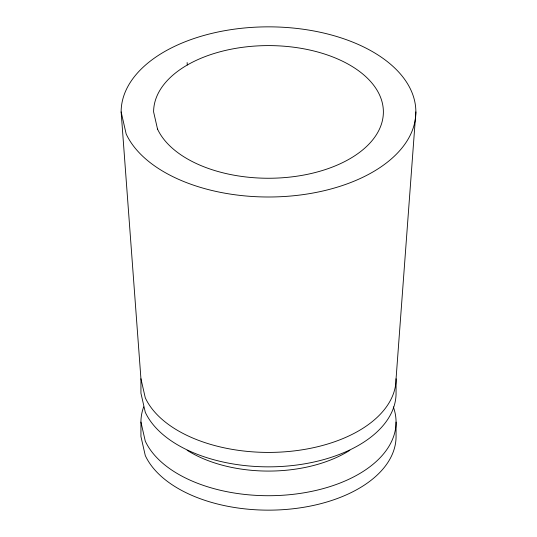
<?xml version="1.0" encoding="UTF-8"?>
<svg xmlns="http://www.w3.org/2000/svg" width="537" height="537" viewBox="0 0 537 537"><rect width="100%" height="100%" fill="white"/><g stroke="black" fill="none" stroke-linecap="round" stroke-linejoin="round"><path stroke-width="0.81" d="M121.14 111.924L126.161 133.948A147.36 85.074 0 0 0 363.22 177.096A147.36 85.074 0 0 0 330.779 34.818A147.36 85.074 0 0 0 121.14 111.924L140.936 378.766L140.936 393.198L145.285 412.262A127.564 73.65 0 0 0 285.154 466.217A127.564 73.65 0 0 0 396.064 393.198L396.064 378.766L415.86 111.924M140.936 378.766L145.285 397.823A127.564 73.65 0 0 0 285.154 451.785A127.564 73.65 0 0 0 396.064 378.766M143.674 406.892A127.564 73.65 0 0 0 140.936 422.069L145.285 441.125A127.564 73.65 0 0 0 298.163 493.698A127.564 73.65 0 0 0 393.326 406.892M187.138 62.547L187.259 65.024M396.064 422.069L396.064 436.5A127.564 73.65 0 0 1 285.154 509.519A127.564 73.65 0 0 1 145.285 455.564L140.936 436.5L140.936 422.069M349.856 450.281A109.884 63.44 0 0 1 187.145 450.281M157.529 129.095L153.609 111.924A114.891 66.333 0 0 1 317.052 51.814A114.891 66.333 0 0 1 342.351 162.738A114.891 66.333 0 0 1 157.529 129.095"/></g></svg>
